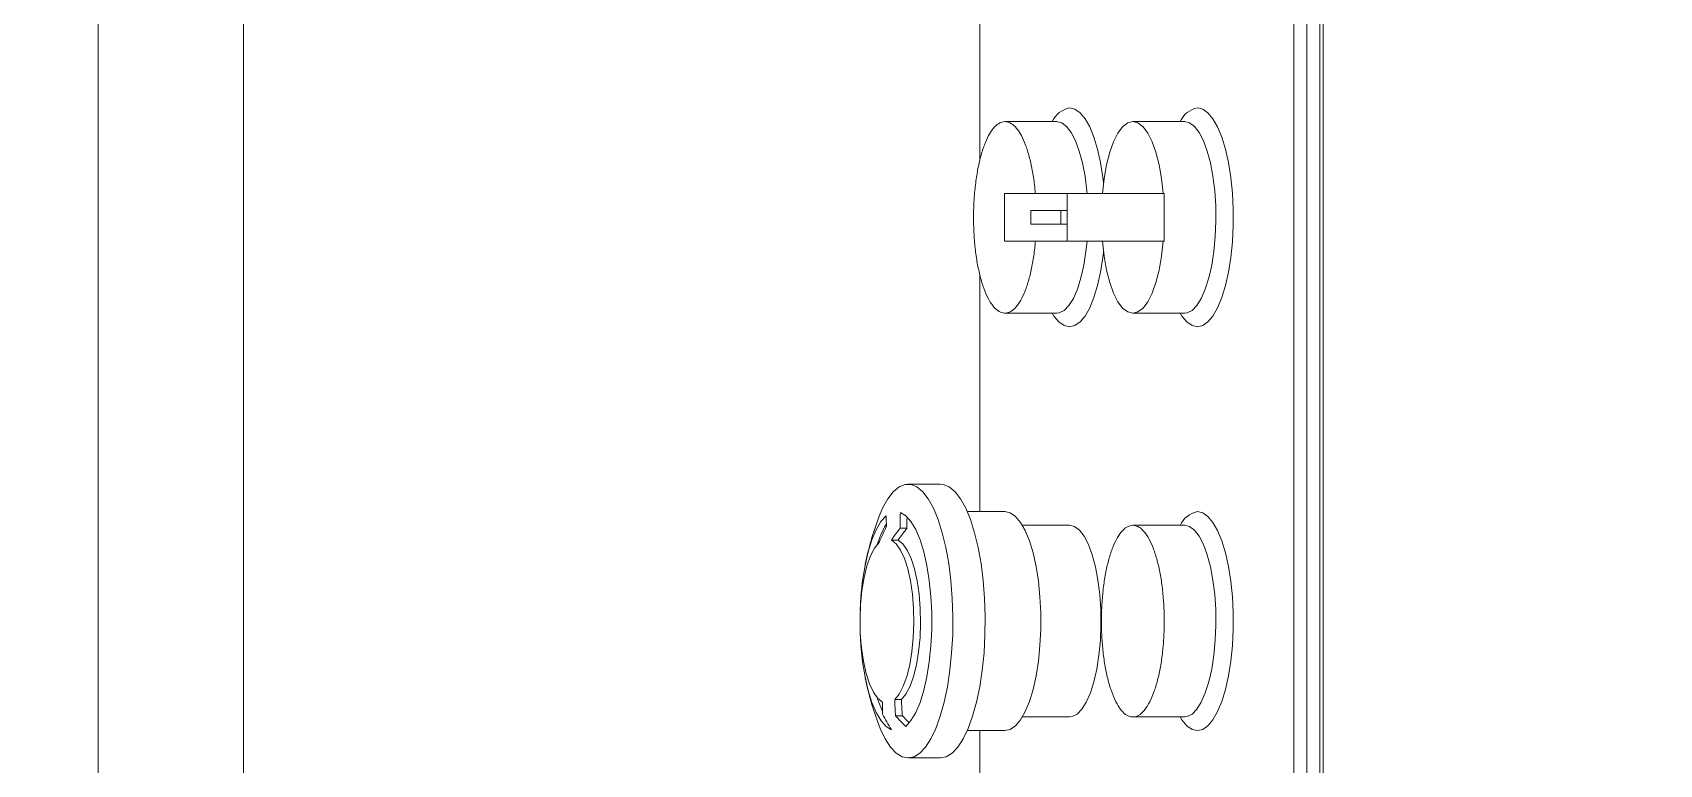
# Model space of a CAD drawing. Header units: millimetres. Extents: x 1650 to 6065, y 324 to 3836.
# Drawn here: x 3464.74 to 3488.53, y 2600.67 to 2611.37 of the extents above; entities that cross this region are included whole.
import ezdxf

# ---------------------------------------------------------------- set-up
doc = ezdxf.new("R2010")
doc.units = ezdxf.units.MM

# ---------------------------------------------------------------- blocks, each defined once
blk = doc.blocks.new('A$C3D6C2CD6')
at = {"color": 141, "linetype": 'Continuous', "lineweight": 15}
for p, q in [((191.78, -601.38), (-180.57, -601.38)), ((191.77, -600.88), (-180.56, -600.88)), ((191.77, -601.38), (-180.56, -601.38)), ((174.43, -603.27), (-180.57, -603.27)), ((191.78, -603.27), (-180.57, -603.27)), ((174.43, -605.16), (-180.57, -605.16)), ((-74.57, -621.15), (-74.57, -628.71)), ((-46.57, -628.71), (-46.57, -621.15)), ((-15.57, -621.15), (-15.57, -628.71)), ((12.43, -628.71), (12.43, -621.15)), ((-64.07, -638.29), (-64.07, -624.12)), ((-60.57, -624.12), (-64.07, -624.12)), ((-57.07, -624.12), (-60.57, -624.12)), ((-57.07, -638.29), (-57.07, -624.12)), ((-74.57, -639.85), (-74.57, -647.41)), ((-64.07, -638.29), (-64.07, -647.47)), ((-57.07, -638.29), (-64.07, -638.29)), ((-61.57, -639.23), (-61.57, -638.29)), ((-59.57, -638.29), (-61.57, -638.29)), ((-59.57, -639.23), (-61.57, -639.23)), ((-61.57, -639.23), (-61.57, -643.61)), ((-59.57, -639.23), (-59.57, -638.29)), ((-59.57, -643.61), (-59.57, -639.23)), ((-57.07, -647.47), (-57.07, -638.29)), ((-46.57, -647.41), (-46.57, -639.85)), ((-15.57, -637.96), (-15.57, -644.87)), ((12.43, -644.87), (12.43, -637.96)), ((-61.57, -643.61), (-59.57, -643.61)), ((-64.07, -647.47), (-57.07, -647.47)), ((-17.57, -647.41), (-17.57, -652.92)), ((14.43, -652.92), (14.43, -647.41)), ((-100.66, -651.08), (-68.88, -651.08)), ((-52.2, -651.08), (-17.57, -651.08)), ((14.43, -651.08), (49.12, -651.08)), ((-21.57, -656.85), (-21.57, -661.58)), ((18.43, -661.58), (18.43, -656.85)), ((-15.15, -661.72), (-15.15, -662.73)), ((-13.4, -663.03), (-13.4, -664.01)), ((9.91, -662.53), (9.91, -663.51)), ((12.29, -662.4), (12.29, -663.41)), ((-125.13, -758.73), (125.13, -758.73)), ((135.41, -780), (-135.41, -780))]:
    blk.add_line(p, q, dxfattribs=at)
at = {"color": 141, "linetype": 'Continuous', "lineweight": 15, "flags": 128}
for points in [[(-76.57, -619.26), (-76.39, -618.48), (-75.86, -617.72), (-74.98, -616.99), (-73.79, -616.31), (-72.3, -615.69), (-70.54, -615.16), (-68.57, -614.72), (-66.41, -614.38), (-64.13, -614.15), (-61.76, -614.03), (-59.37, -614.03), (-57.01, -614.15), (-54.72, -614.38), (-52.57, -614.72), (-50.59, -615.16), (-48.84, -615.69), (-47.35, -616.31), (-46.15, -616.99), (-45.28, -617.72), (-44.75, -618.48), (-44.57, -619.26), (-44.75, -620.05), (-45.28, -620.81), (-46.15, -621.54), (-46.57, -621.8)], [(-17.57, -619.26), (-17.39, -618.48), (-16.86, -617.72), (-15.98, -616.99), (-14.79, -616.31), (-13.3, -615.69), (-11.54, -615.16), (-9.57, -614.72), (-7.41, -614.38), (-5.13, -614.15), (-2.76, -614.03), (-0.37, -614.03), (1.99, -614.15), (4.28, -614.38), (6.43, -614.72), (8.41, -615.16), (10.16, -615.69), (11.65, -616.31), (12.85, -616.99), (13.72, -617.72), (14.25, -618.48), (14.43, -619.26), (14.25, -620.05), (13.72, -620.81), (12.85, -621.54), (12.43, -621.8)], [(-46.57, -621.15), (-46.61, -620.78), (-46.97, -620.05), (-47.69, -619.35), (-48.73, -618.7), (-50.09, -618.11), (-51.71, -617.59), (-53.57, -617.17), (-55.6, -616.86), (-57.77, -616.65), (-60, -616.56), (-62.25, -616.59), (-64.46, -616.74), (-66.57, -617), (-68.52, -617.37), (-70.26, -617.84), (-71.76, -618.39), (-72.96, -619.02), (-73.85, -619.7), (-74.39, -620.42), (-74.57, -621.15)], [(12.43, -621.15), (12.39, -620.78), (12.03, -620.05), (11.31, -619.35), (10.27, -618.7), (8.91, -618.11), (7.29, -617.59), (5.43, -617.17), (3.4, -616.86), (1.23, -616.65), (-1, -616.56), (-3.25, -616.59), (-5.46, -616.74), (-7.57, -617), (-9.52, -617.37), (-11.26, -617.84), (-12.76, -618.39), (-13.96, -619.02), (-14.85, -619.7), (-15.39, -620.42), (-15.57, -621.15)], [(-64.07, -624.26), (-66.24, -624.51), (-68.26, -624.87), (-70.08, -625.34), (-71.63, -625.9), (-72.89, -626.53), (-73.81, -627.22), (-74.38, -627.96), (-74.57, -628.71), (-74.38, -629.46), (-73.81, -630.2), (-72.89, -630.89), (-71.63, -631.52), (-70.08, -632.08), (-68.26, -632.55), (-66.24, -632.91), (-64.07, -633.16)], [(-57.07, -633.16), (-54.89, -632.91), (-52.87, -632.55), (-51.05, -632.08), (-49.5, -631.52), (-48.24, -630.89), (-47.32, -630.2), (-46.76, -629.46), (-46.57, -628.71), (-46.76, -627.96), (-47.32, -627.22), (-48.24, -626.53), (-49.5, -625.9), (-51.05, -625.34), (-52.87, -624.87), (-54.89, -624.51), (-57.07, -624.26)], [(-76.57, -637.96), (-76.39, -637.18), (-75.86, -636.41), (-74.98, -635.68), (-73.79, -635), (-72.3, -634.39), (-70.54, -633.86), (-68.57, -633.42), (-66.41, -633.08), (-65.67, -632.99)], [(-55.47, -632.99), (-54.72, -633.08), (-52.57, -633.42), (-50.59, -633.86), (-48.84, -634.39), (-47.35, -635), (-46.15, -635.68), (-45.28, -636.41), (-44.75, -637.18), (-44.57, -637.96), (-44.75, -638.74), (-45.28, -639.51), (-46.15, -640.24), (-46.57, -640.5)], [(12.43, -637.96), (12.39, -637.59), (12.03, -636.86), (11.31, -636.16), (10.27, -635.51), (8.91, -634.92), (7.29, -634.4), (5.43, -633.98), (3.4, -633.67), (1.23, -633.46), (-1, -633.37), (-3.25, -633.4), (-5.46, -633.55), (-7.57, -633.81), (-9.52, -634.18), (-11.26, -634.65), (-12.76, -635.2), (-13.96, -635.83), (-14.85, -636.51), (-15.39, -637.22), (-15.57, -637.96)], [(-64.07, -635.4), (-64.46, -635.44), (-66.57, -635.7), (-68.52, -636.07), (-70.26, -636.54), (-71.76, -637.09), (-72.96, -637.72), (-73.85, -638.4), (-74.39, -639.11), (-74.57, -639.85)], [(-46.57, -639.85), (-46.61, -639.48), (-46.97, -638.75), (-47.69, -638.05), (-48.73, -637.4), (-50.09, -636.81), (-51.71, -636.29), (-53.57, -635.87), (-55.6, -635.56), (-57.07, -635.4)], [(14.43, -647.41), (14.25, -646.63), (13.72, -645.86), (12.85, -645.13), (11.65, -644.45), (10.16, -643.84), (8.41, -643.3), (6.43, -642.86), (4.28, -642.52), (1.99, -642.29), (-0.37, -642.17), (-2.76, -642.17), (-5.13, -642.29), (-7.41, -642.52), (-9.57, -642.86), (-11.54, -643.3), (-13.3, -643.84), (-14.79, -644.45), (-15.98, -645.13), (-16.86, -645.86), (-17.39, -646.63), (-17.57, -647.41), (-17.57, -647.41)], [(18.43, -656.85), (18.26, -655.98), (17.72, -655.12), (16.85, -654.29), (15.64, -653.51), (14.13, -652.79), (12.34, -652.14), (10.3, -651.57), (8.05, -651.1), (5.62, -650.73), (3.07, -650.47), (0.44, -650.33), (-2.23, -650.3), (-4.89, -650.39), (-7.49, -650.59), (-9.99, -650.9), (-12.33, -651.32), (-14.48, -651.84), (-16.4, -652.45), (-18.06, -653.14), (-19.42, -653.9), (-20.46, -654.7), (-21.17, -655.55), (-21.52, -656.42), (-21.57, -656.85)], [(18.43, -661.58), (18.26, -660.7), (17.72, -659.84), (16.85, -659.02), (15.64, -658.23), (14.13, -657.51), (12.34, -656.86), (10.3, -656.3), (8.05, -655.82), (5.62, -655.46), (3.07, -655.2), (0.44, -655.05), (-2.23, -655.02), (-4.89, -655.11), (-7.49, -655.31), (-9.99, -655.63), (-12.33, -656.05), (-14.48, -656.57), (-16.4, -657.18), (-18.06, -657.86), (-19.42, -658.62), (-20.46, -659.43), (-21.17, -660.27), (-21.52, -661.14), (-21.52, -662.02), (-21.17, -662.88), (-20.46, -663.73), (-19.42, -664.54), (-18.06, -665.29), (-16.75, -665.85)], [(13.82, -661.91), (12.97, -661.16), (11.79, -660.46), (10.31, -659.83), (8.54, -659.28), (6.55, -658.82), (4.36, -658.47), (2.04, -658.23), (-0.36, -658.11), (-2.79, -658.11), (-5.19, -658.24), (-7.51, -658.47), (-9.7, -658.83), (-11.69, -659.28), (-13.45, -659.83), (-14.94, -660.46), (-16.11, -661.16), (-16.96, -661.91), (-17.44, -662.69)], [(9.91, -662.53), (9.1, -661.88), (7.95, -661.29), (6.51, -660.77), (4.8, -660.35), (2.9, -660.03), (0.85, -659.83), (-1.28, -659.75), (-3.41, -659.79), (-5.49, -659.96), (-7.44, -660.25), (-9.2, -660.65), (-10.72, -661.14), (-11.96, -661.71), (-12.86, -662.35), (-13.4, -663.03)], [(-13.4, -664.01), (-12.86, -663.33), (-11.96, -662.7), (-10.72, -662.12), (-9.2, -661.63), (-7.44, -661.23), (-5.49, -660.95), (-3.41, -660.78), (-1.28, -660.73), (0.85, -660.81), (2.9, -661.01), (4.8, -661.33), (6.51, -661.76), (7.95, -662.27), (9.1, -662.86), (9.91, -663.51)], [(13.61, -665.85), (14.13, -665.64), (15.64, -664.92), (16.85, -664.14), (17.72, -663.31), (18.26, -662.45), (18.43, -661.58)], [(-16.95, -664.79), (-16.11, -665.54), (-14.93, -666.24), (-13.44, -666.87), (-11.68, -667.42), (-9.68, -667.87), (-7.5, -668.22), (-5.18, -668.46), (-3.09, -668.57)], [(10.27, -665.32), (9.72, -666), (8.82, -666.64), (7.59, -667.21), (6.07, -667.7), (4.3, -668.1), (2.35, -668.39), (0.28, -668.56), (-1.86, -668.6), (-3.98, -668.52), (-6.03, -668.32), (-7.94, -668), (-9.64, -667.58), (-11.09, -667.06), (-12.23, -666.47), (-13.04, -665.82)], [(-0.05, -668.57), (2.06, -668.46), (4.38, -668.22), (6.56, -667.87), (8.56, -667.41), (10.32, -666.86), (11.8, -666.23), (12.98, -665.53), (13.82, -664.78), (14.31, -664)], [(11.57, -665.32), (10.32, -665.84), (9.65, -666.07)]]:
    blk.add_lwpolyline(points, dxfattribs=at)
at = {"color": 141, "linetype": 'Continuous', "lineweight": 15}
for centre, radius, start, end in [((0, -695), 280, 147.5002, 274.1635), ((0, -695.91), 275, 160.3461, 19.6539), ((0, -695.86), 269, 161.3094, 18.6906), ((-73.1, -618.59), 3.53, 190.9356, 245.4756), ((-14.1, -618.59), 3.53, 190.9356, 245.4756), ((-73.1, -637.29), 3.53, 190.9356, 245.4756), ((-15.93, -639.35), 23.39, 266.3069, 271.9191), ((-15.76, -638.88), 22.86, 267.4779, 271.5314), ((6, -635.09), 34.01, 231.5475, 235.227), ((6.16, -635.5), 34.58, 231.9561, 235.5576), ((9.63, -634.29), 28.24, 270.5603, 275.3986), ((9.79, -634.47), 29.04, 270.239, 274.9421), ((-8.28, -640.19), 30.27, 312.7864, 315.4783), ((-8.84, -640.33), 31.29, 312.4717, 316.3972), ((-16.73, -653.36), 11.43, 268.877, 276.5631), ((-1.57, -626.15), 42.5, 249.0736, 258.7242), ((-8.79, -653.04), 13.63, 239.2371, 252.963), ((2.08, -630.12), 38.77, 243.1687, 247.0482), ((-1.57, -626.15), 42.5, 281.2758, 290.9264), ((10.91, -647.19), 18.14, 267.9643, 273.502), ((-4.32, -633.81), 35.48, 297.4168, 301.6679), ((0, -696.75), 275, 180.0018, 359.9982)]:
    blk.add_arc(centre, radius, start, end, dxfattribs=at)
for points, knots in [([(-74.57, -621.11), (-74.57, -621.11), (-74.57, -621.1), (-74.57, -621.14), (-74.57, -621.15)], [0, 0, 0, 0, 0.627672, 1, 1, 1, 1]), ([(-46.57, -621.15), (-46.57, -621.15), (-46.57, -621.13), (-46.57, -621.12), (-46.56, -621.11)], [0, 0, 0, 0, 0.087888, 1, 1, 1, 1]), ([(-15.57, -621.11), (-15.57, -621.11), (-15.57, -621.1), (-15.57, -621.14), (-15.57, -621.15)], [0, 0, 0, 0, 0.627672, 1, 1, 1, 1]), ([(12.43, -621.15), (12.43, -621.15), (12.43, -621.13), (12.43, -621.12), (12.44, -621.11)], [0, 0, 0, 0, 0.0878885, 1, 1, 1, 1]), ([(-15.57, -628.71), (-15.53, -628.97), (-15.45, -629.48), (-14.84, -630.24), (-13.87, -630.95), (-12.55, -631.59), (-10.92, -632.16), (-9.02, -632.62), (-6.91, -632.98), (-4.65, -633.21), (-2.31, -633.32), (0.06, -633.29), (2.38, -633.14), (4.6, -632.86), (6.63, -632.46), (8.43, -631.96), (9.95, -631.36), (11.15, -630.69), (11.97, -629.96), (12.42, -629.19), (12.47, -628.42), (12.12, -627.65), (11.38, -626.91), (10.28, -626.22), (8.84, -625.61), (7.1, -625.08), (5.12, -624.65), (2.95, -624.34), (0.65, -624.15), (-1.72, -624.1), (-4.08, -624.17), (-6.37, -624.37), (-8.52, -624.7), (-10.47, -625.14), (-12.17, -625.68), (-13.58, -626.31), (-14.63, -627), (-15.4, -627.81), (-15.51, -628.39), (-15.57, -628.71)], [0, 0, 0, 0, 0.026849, 0.053696, 0.080543, 0.107391, 0.134238, 0.161086, 0.187933, 0.214781, 0.241628, 0.268476, 0.295324, 0.322171, 0.349019, 0.375866, 0.402713, 0.42956, 0.456408, 0.483256, 0.510103, 0.53695, 0.563798, 0.590647, 0.617493, 0.644341, 0.671189, 0.698036, 0.724884, 0.751731, 0.778578, 0.805427, 0.832274, 0.859121, 0.885969, 0.912816, 0.939663, 0.966511, 1, 1, 1, 1]), ([(-74.57, -639.81), (-74.57, -639.81), (-74.57, -639.8), (-74.57, -639.84), (-74.57, -639.85)], [0, 0, 0, 0, 0.627716, 1, 1, 1, 1]), ([(-46.57, -639.85), (-46.57, -639.85), (-46.57, -639.83), (-46.57, -639.82), (-46.56, -639.81)], [0, 0, 0, 0, 0.087882, 1, 1, 1, 1]), ([(-74.57, -647.41), (-74.53, -647.67), (-74.45, -648.18), (-73.84, -648.94), (-72.87, -649.64), (-71.55, -650.29), (-69.92, -650.85), (-68.02, -651.32), (-65.91, -651.67), (-63.65, -651.91), (-61.31, -652.02), (-58.94, -651.99), (-56.62, -651.84), (-54.4, -651.56), (-52.37, -651.16), (-50.57, -650.65), (-49.05, -650.06), (-47.85, -649.38), (-47.03, -648.66), (-46.58, -647.89), (-46.53, -647.12), (-46.88, -646.35), (-47.62, -645.61), (-48.72, -644.92), (-50.16, -644.3), (-51.9, -643.77), (-53.89, -643.35), (-55.63, -643.08), (-56.73, -643), (-57.07, -642.98)], [0, 0, 0, 0, 0.037831, 0.075663, 0.113494, 0.151326, 0.189157, 0.22699, 0.264821, 0.302653, 0.340484, 0.378316, 0.416147, 0.45398, 0.49181, 0.529643, 0.567474, 0.605305, 0.643137, 0.68097, 0.718801, 0.756632, 0.794464, 0.832295, 0.870127, 0.907959, 0.945791, 0.983622, 1, 1, 1, 1]), ([(-64.07, -642.98), (-64.5, -643.01), (-65.69, -643.11), (-67.51, -643.4), (-69.47, -643.84), (-71.17, -644.38), (-72.58, -645), (-73.63, -645.7), (-74.4, -646.5), (-74.51, -647.09), (-74.57, -647.41)], [0, 0, 0, 0, 0.071768, 0.199846, 0.327923, 0.456002, 0.584078, 0.712159, 0.840232, 1, 1, 1, 1])]:
    blk.add_open_spline(points, degree=3, knots=knots, dxfattribs=at)

msp = doc.modelspace()

# ---------------------------------------------------------------- block references
at = {"xscale": 0.1000000000003638, "yscale": 0.1000000000003638, "zscale": 0.1000000000003638, "rotation": 270}
msp.add_blockref('A$C3D6C2CD6', (3543.702, 2602.609, 0), dxfattribs=at)

doc.saveas('drawing.dxf')
